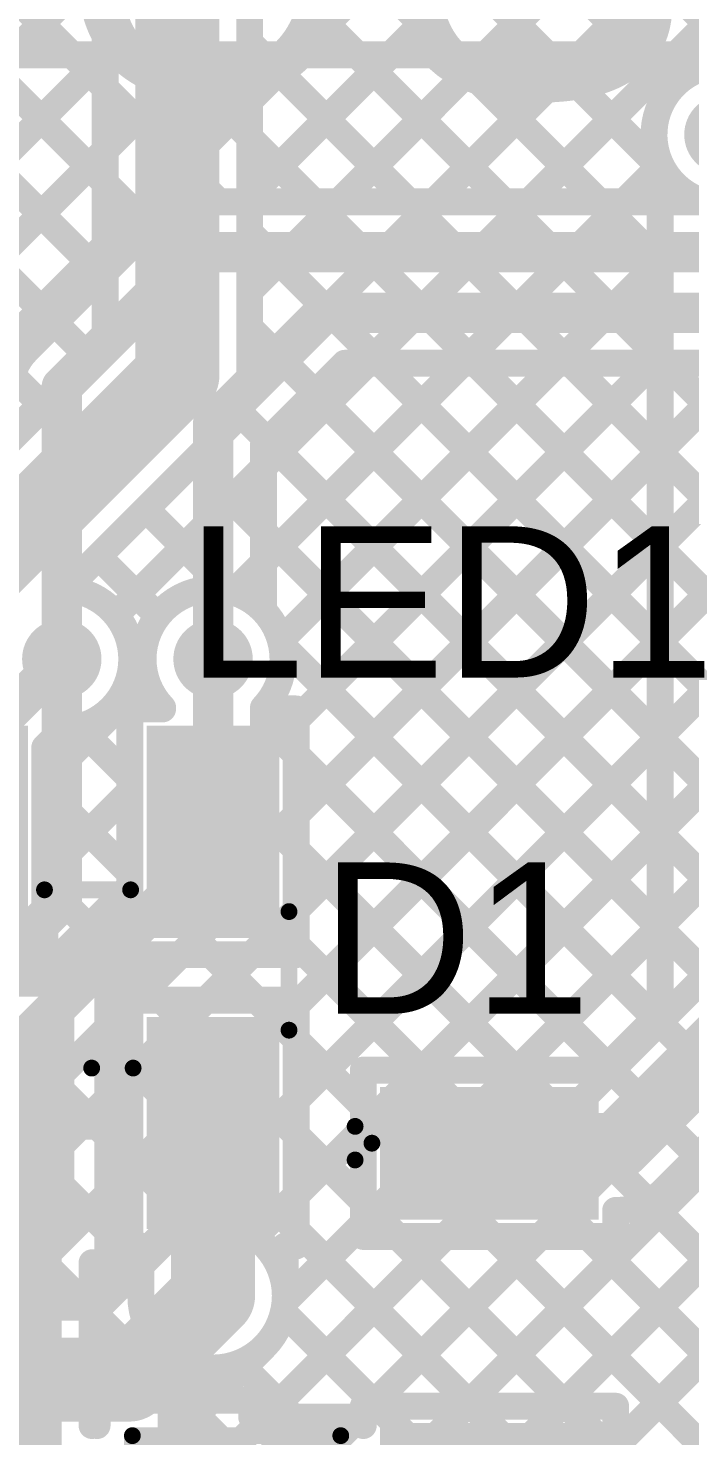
# Model space of a CAD drawing. Header units: millimetres. Extents: x -0.08 to 7.12, y -0.08 to 3.98.
# Drawn here: x 0.304 to 0.5009, y 1.9739 to 2.3927 of the extents above; entities that cross this region are included whole.
import ezdxf

# ---------------------------------------------------------------- set-up
doc = ezdxf.new("R2010")
doc.units = ezdxf.units.MM
doc.header["$MEASUREMENT"] = 0
for name, color, linetype in [('BottomLayer', 5, 'Continuous'), ('TopLayer', 1, 'Continuous'), ('TopOverlay', 2, 'Continuous'), ('TopPaste', 8, 'Continuous'), ('TopSolder', 216, 'Continuous'), ('ViaHoleLayer', 16, 'Continuous')]:
    doc.layers.add(name, color=color, linetype=linetype)
doc.styles.add('Arial', font='', dxfattribs={"height": 0.2})
doc.styles.get('Arial').set_extended_font_data('Arial')

# ---------------------------------------------------------------- blocks, each defined once
blk = doc.blocks.new('SOP_4_2_54_37')
at = {"layer": 'TopLayer'}
for points in [[(-0.15157, 0.06575), (-0.09449, 0.06575), (-0.09449, 0.03425), (-0.15157, 0.03425)], [(0.09449, 0.06575), (0.15157, 0.06575), (0.15157, 0.03425), (0.09449, 0.03425)], [(-0.15157, -0.03425), (-0.09449, -0.03425), (-0.09449, -0.06575), (-0.15157, -0.06575)], [(0.09449, -0.03425), (0.15157, -0.03425), (0.15157, -0.06575), (0.09449, -0.06575)]]:
    blk.add_hatch(color=1, dxfattribs=at).paths.add_polyline_path(points)
at = {"layer": 'TopPaste'}
for points in [[(-0.15157, 0.06575), (-0.09449, 0.06575), (-0.09449, 0.03425), (-0.15157, 0.03425)], [(0.09449, 0.06575), (0.15157, 0.06575), (0.15157, 0.03425), (0.09449, 0.03425)], [(-0.15157, -0.03425), (-0.09449, -0.03425), (-0.09449, -0.06575), (-0.15157, -0.06575)], [(0.09449, -0.03425), (0.15157, -0.03425), (0.15157, -0.06575), (0.09449, -0.06575)]]:
    blk.add_hatch(color=8, dxfattribs=at).paths.add_polyline_path(points)
at = {"layer": 'TopSolder'}
for points in [[(-0.15557, 0.06975), (-0.09049, 0.06975), (-0.09049, 0.03025), (-0.15557, 0.03025)], [(0.09049, 0.06975), (0.15557, 0.06975), (0.15557, 0.03025), (0.09049, 0.03025)], [(-0.15557, -0.03025), (-0.09049, -0.03025), (-0.09049, -0.06975), (-0.15557, -0.06975)], [(0.09049, -0.03025), (0.15557, -0.03025), (0.15557, -0.06975), (0.09049, -0.06975)]]:
    blk.add_hatch(color=216, dxfattribs=at).paths.add_polyline_path(points)
at = {"layer": 'TopOverlay', "const_width": 0.005}
for points in [[(-0.052, 0.081), (0.066, 0.081)], [(-0.163, 0.058), (-0.158, 0.053)], [(-0.163, 0.048), (-0.163, 0.058)], [(-0.163, 0.048), (-0.158, 0.053)], [(-0.052, -0.081), (0.066, -0.081)]]:
    blk.add_lwpolyline(points, dxfattribs=at)
at = {"layer": 'TopOverlay', "const_width": 0.0025}
for points in [[(-0.05325, 0.081, 1), (-0.05075, 0.081, 1)], [(0.06475, 0.081, 1), (0.06725, 0.081, 1)], [(-0.16425, 0.058, 1), (-0.16175, 0.058, 1)], [(-0.16425, 0.058, 1), (-0.16175, 0.058, 1)], [(-0.15925, 0.053, 1), (-0.15675, 0.053, 1)], [(-0.15925, 0.053, 1), (-0.15675, 0.053, 1)], [(-0.16425, 0.048, 1), (-0.16175, 0.048, 1)], [(-0.16425, 0.048, 1), (-0.16175, 0.048, 1)], [(-0.05325, -0.081, 1), (-0.05075, -0.081, 1)], [(0.06475, -0.081, 1), (0.06725, -0.081, 1)]]:
    blk.add_lwpolyline(points, format="xyb", close=True, dxfattribs=at)
blk = doc.blocks.new('R___0402_50')
at = {"layer": 'TopLayer'}
for points in [[(-0.0275, -0.0125), (-0.0275, 0.0125), (-0.0095, 0.0125), (-0.0095, -0.0125)], [(0.0095, -0.0125), (0.0095, 0.0125), (0.0275, 0.0125), (0.0275, -0.0125)]]:
    blk.add_hatch(color=1, dxfattribs=at).paths.add_polyline_path(points)
at = {"layer": 'TopPaste'}
for points in [[(-0.0275, -0.0125), (-0.0275, 0.0125), (-0.0095, 0.0125), (-0.0095, -0.0125)], [(0.0095, -0.0125), (0.0095, 0.0125), (0.0275, 0.0125), (0.0275, -0.0125)]]:
    blk.add_hatch(color=8, dxfattribs=at).paths.add_polyline_path(points)
at = {"layer": 'TopSolder'}
for points in [[(-0.02967, -0.01467), (-0.02967, 0.01467), (-0.00733, 0.01467), (-0.00733, -0.01467)], [(0.00733, -0.01467), (0.00733, 0.01467), (0.02967, 0.01467), (0.02967, -0.01467)]]:
    blk.add_hatch(color=216, dxfattribs=at).paths.add_polyline_path(points)
at = {"layer": 'TopOverlay'}
for points, const_width in [([(-0.031, -0.016), (-0.031, 0.016)], 0.005), ([(-0.031, 0.016), (0.031, 0.016)], 0.005), ([(0.031, -0.016), (0.031, 0.016)], 0.005), ([(-0.031, -0.016), (0.031, -0.016)], 0.005), ([(-0.032, -0.017), (0.032, -0.017)], 0.000127)]:
    blk.add_lwpolyline(points, dxfattribs=dict(at, const_width=const_width))
for points, const_width in [([(-0.03225, 0.016, 1), (-0.02975, 0.016, 1)], 0.0025), ([(-0.03225, 0.016, 1), (-0.02975, 0.016, 1)], 0.0025), ([(0.02975, 0.016, 1), (0.03225, 0.016, 1)], 0.0025), ([(0.02975, 0.016, 1), (0.03225, 0.016, 1)], 0.0025), ([(-0.03225, -0.016, 1), (-0.02975, -0.016, 1)], 0.0025), ([(-0.03225, -0.016, 1), (-0.02975, -0.016, 1)], 0.0025), ([(0.02975, -0.016, 1), (0.03225, -0.016, 1)], 0.0025), ([(0.02975, -0.016, 1), (0.03225, -0.016, 1)], 0.0025), ([(-0.03203, -0.017, 1), (-0.03197, -0.017, 1)], 0.0000635), ([(0.03197, -0.017, 1), (0.03203, -0.017, 1)], 0.0000635)]:
    blk.add_lwpolyline(points, format="xyb", close=True, dxfattribs=dict(at, const_width=const_width))
blk = doc.blocks.new('SOT_143_4__86')
at = {"layer": 'TopLayer'}
for points in [[(0.02756, 0.02165), (0.02756, -0.02165), (-0.02756, -0.02165), (-0.02756, 0.02165)], [(0.11417, 0.02362), (0.11417, -0.00787), (0.05906, -0.00787), (0.05906, 0.02362)], [(0.02756, -0.05118), (0.02756, -0.08268), (-0.02756, -0.08268), (-0.02756, -0.05118)], [(0.11417, -0.05118), (0.11417, -0.08268), (0.05906, -0.08268), (0.05906, -0.05118)]]:
    blk.add_hatch(color=1, dxfattribs=at).paths.add_polyline_path(points)
at = {"layer": 'TopPaste'}
for points in [[(0.02756, 0.02165), (0.02756, -0.02165), (-0.02756, -0.02165), (-0.02756, 0.02165)], [(0.11417, 0.02362), (0.11417, -0.00787), (0.05906, -0.00787), (0.05906, 0.02362)], [(0.02756, -0.05118), (0.02756, -0.08268), (-0.02756, -0.08268), (-0.02756, -0.05118)], [(0.11417, -0.05118), (0.11417, -0.08268), (0.05906, -0.08268), (0.05906, -0.05118)]]:
    blk.add_hatch(color=8, dxfattribs=at).paths.add_polyline_path(points)
at = {"layer": 'TopSolder'}
for points in [[(0.03156, 0.02565), (0.03156, -0.02565), (-0.03156, -0.02565), (-0.03156, 0.02565)], [(0.11817, 0.02762), (0.11817, -0.01187), (0.05506, -0.01187), (0.05506, 0.02762)], [(0.03156, -0.04718), (0.03156, -0.08668), (-0.03156, -0.08668), (-0.03156, -0.04718)], [(0.11817, -0.04718), (0.11817, -0.08668), (0.05506, -0.08668), (0.05506, -0.04718)]]:
    blk.add_hatch(color=216, dxfattribs=at).paths.add_polyline_path(points)
at = {"layer": 'TopOverlay', "const_width": 0.005}
for points in [[(0.02394, 0.03047), (0.06632, 0.03047)], [(-0.039, 0.004), (-0.034, -0.001)], [(-0.039, 0.004), (-0.039, -0.006)], [(-0.034, -0.001), (-0.039, -0.006)], [(0.06936, -0.01678), (0.06936, -0.04241)], [(0.01634, -0.03082), (0.01634, -0.04315)], [(0.02762, -0.08953), (0.06289, -0.08953)]]:
    blk.add_lwpolyline(points, dxfattribs=at)
at = {"layer": 'TopOverlay', "const_width": 0.0025}
for points in [[(0.02269, 0.03047, 1), (0.02519, 0.03047, 1)], [(0.06507, 0.03047, 1), (0.06757, 0.03047, 1)], [(-0.04025, 0.004, 1), (-0.03775, 0.004, 1)], [(-0.04025, 0.004, 1), (-0.03775, 0.004, 1)], [(-0.03525, -0.001, 1), (-0.03275, -0.001, 1)], [(-0.03525, -0.001, 1), (-0.03275, -0.001, 1)], [(-0.04025, -0.006, 1), (-0.03775, -0.006, 1)], [(-0.04025, -0.006, 1), (-0.03775, -0.006, 1)], [(0.06811, -0.01678, 1), (0.07061, -0.01678, 1)], [(0.01509, -0.03082, 1), (0.01759, -0.03082, 1)], [(0.01509, -0.04315, 1), (0.01759, -0.04315, 1)], [(0.06811, -0.04241, 1), (0.07061, -0.04241, 1)], [(0.02637, -0.08953, 1), (0.02887, -0.08953, 1)], [(0.06164, -0.08953, 1), (0.06414, -0.08953, 1)]]:
    blk.add_lwpolyline(points, format="xyb", close=True, dxfattribs=at)

msp = doc.modelspace()

# ---------------------------------------------------------------- hatches: boundary and pattern name
at = {"layer": 'BottomLayer'}
h = msp.add_hatch(color=5, dxfattribs=at)
edge = h.paths.add_edge_path()
edge.add_arc((0.511, 2.361), 0.01181, 0, 360)
h = msp.add_hatch(color=5, dxfattribs=at)
edge = h.paths.add_edge_path()
edge.add_arc((0.314, 2.205), 0.01181, 0, 360)
h = msp.add_hatch(color=5, dxfattribs=at)
edge = h.paths.add_edge_path()
edge.add_arc((0.359, 2.205), 0.01181, 0, 360)
h = msp.add_hatch(color=5, dxfattribs=at)
edge = h.paths.add_edge_path()
edge.add_arc((0.359, 2.01561), 0.01181, 0, 360)
at = {"layer": 'TopLayer'}
h = msp.add_hatch(color=1, dxfattribs=at)
edge = h.paths.add_edge_path()
edge.add_arc((0.511, 2.361), 0.01181, 0, 360)
h = msp.add_hatch(color=1, dxfattribs=at)
edge = h.paths.add_edge_path()
edge.add_arc((0.314, 2.205), 0.01181, 0, 360)
h = msp.add_hatch(color=1, dxfattribs=at)
edge = h.paths.add_edge_path()
edge.add_arc((0.359, 2.205), 0.01181, 0, 360)
msp.add_hatch(color=1, dxfattribs=at).paths.add_polyline_path([(0.234, 1.925), (0.314, 1.925), (0.314, 2.096), (0.234, 2.096)])
h = msp.add_hatch(color=1, dxfattribs=at)
edge = h.paths.add_edge_path()
edge.add_arc((0.359, 2.01561), 0.01181, 0, 360)
at = {"layer": 'ViaHoleLayer'}
h = msp.add_hatch(color=16, dxfattribs=at)
edge = h.paths.add_edge_path()
edge.add_arc((0.314, 2.205), 0.00591, 0, 360)
h = msp.add_hatch(color=16, dxfattribs=at)
edge = h.paths.add_edge_path()
edge.add_arc((0.359, 2.205), 0.00591, 0, 360)
h = msp.add_hatch(color=16, dxfattribs=at)
edge = h.paths.add_edge_path()
edge.add_arc((0.359, 2.01561), 0.00591, 0, 360)

# ---------------------------------------------------------------- linework, layer by layer
at = {"layer": 'BottomLayer'}
for points, const_width in [([(0.03118, 2.38474), (0.80324, 2.38474)], 0.008), ([(0.18135, 2.23908), (0.32702, 2.38474)], 0.008), ([(0.18182, 2.21127), (0.3553, 2.38474)], 0.008), ([(0.20791, 2.20907), (0.38359, 2.38474)], 0.008), ([(0.23218, 2.38474), (0.31185, 2.30507)], 0.008), ([(0.26046, 2.38474), (0.326, 2.31921)], 0.008), ([(0.28875, 2.38474), (0.34014, 2.33335)], 0.008), ([(0.31703, 2.38474), (0.36077, 2.341)], 0.008), ([(0.34531, 2.38474), (0.38906, 2.341)], 0.008), ([(0.36813, 2.341), (0.41187, 2.38474)], 0.008), ([(0.3736, 2.38474), (0.41734, 2.341)], 0.008), ([(0.39641, 2.341), (0.44015, 2.38474)], 0.008), ([(0.40188, 2.38474), (0.44563, 2.341)], 0.008), ([(0.42469, 2.341), (0.46844, 2.38474)], 0.008), ([(0.43017, 2.38474), (0.47391, 2.341)], 0.008), ([(0.45298, 2.341), (0.49672, 2.38474)], 0.008), ([(0.45845, 2.38474), (0.49358, 2.34962)], 0.008), ([(0.48674, 2.38474), (0.49603, 2.37545)], 0.008), ([(0.48126, 2.341), (0.49224, 2.35198)], 0.008), ([(0.354, 2.341), (0.50525, 2.341)], 0.008), ([(0.49962, 2.34358), (0.5022, 2.341)], 0.008), ([(0.3034, 2.29661), (0.34339, 2.3366)], 0.008), ([(0.314, 2.286), (0.354, 2.326)], 0.012), ([(0.354, 2.326), (0.94354, 2.326)], 0.012), ([(0.359, 2.275), (0.392, 2.308)], 0.012), ([(0.392, 2.308), (0.951, 2.308)], 0.012), ([(0.26558, 2.01218), (0.5464, 2.293)], 0.008), ([(0.29386, 2.01218), (0.57468, 2.293)], 0.008), ([(0.374, 2.23374), (0.43326, 2.293)], 0.008), ([(0.374, 2.26879), (0.39821, 2.293)], 0.008), ([(0.374, 2.26202), (0.40498, 2.293)], 0.008), ([(0.374, 2.17717), (0.48983, 2.293)], 0.008), ([(0.374, 2.14888), (0.51812, 2.293)], 0.008), ([(0.37907, 2.21052), (0.46155, 2.293)], 0.008), ([(0.39821, 2.293), (0.951, 2.293)], 0.008), ([(0.40877, 2.293), (0.52486, 2.17691)], 0.008), ([(0.43706, 2.293), (0.53061, 2.19945)], 0.008), ([(0.46534, 2.293), (0.55312, 2.20522)], 0.008), ([(0.49363, 2.293), (0.74911, 2.03752)], 0.008), ([(0.314, 2.205), (0.314, 2.286)], 0.012), ([(0.38935, 2.28414), (0.52486, 2.14863)], 0.008), ([(0.359, 2.205), (0.359, 2.275)], 0.012), ([(0.37521, 2.27), (0.52486, 2.12034)], 0.008), ([(0.374, 2.21943), (0.374, 2.26879)], 0.008), ([(0.32215, 2.01218), (0.56738, 2.25741)], 0.008), ([(0.374, 2.24292), (0.52486, 2.09206)], 0.008), ([(0.314, 2.133), (0.314, 2.205)], 0.012), ([(0.359, 2.148), (0.359, 2.205)], 0.012), ([(0.37937, 2.20927), (0.52488, 2.06376)], 0.008), ([(0.374, 2.148), (0.374, 2.19057)], 0.008), ([(0.37142, 2.03317), (0.52494, 2.18669)], 0.008), ([(0.374, 2.18635), (0.58803, 1.97232)], 0.008), ([(0.374, 2.15807), (0.58803, 1.94404)], 0.008), ([(0.38043, 2.01389), (0.52486, 2.15832)], 0.008), ([(0.28, 2.069), (0.359, 2.148)], 0.012), ([(0.29061, 2.0584), (0.3696, 2.13739)], 0.008), ([(0.368, 2.13579), (0.58803, 1.91575)], 0.008), ([(0.27237, 2.09137), (0.314, 2.133)], 0.012), ([(-0.022, 1.58318), (0.52486, 2.13004)], 0.008), ([(0.35386, 2.12164), (0.58803, 1.88747)], 0.008), ([(0.33971, 2.1075), (0.58803, 1.85918)], 0.008), ([(-0.022, 1.55489), (0.52486, 2.10175)], 0.008), ([(0.32557, 2.09336), (0.58803, 1.8309)], 0.008), ([(0.31143, 2.07922), (0.3541, 2.03655)], 0.008), ([(-0.022, 1.52661), (0.52486, 2.07347)], 0.008), ([(0.29729, 2.06507), (0.33767, 2.02469)], 0.008), ([(0.28008, 2.054), (0.3219, 2.01218)], 0.008), ([(-0.022, 1.49833), (0.53017, 2.05049)], 0.008), ([(-0.022, 1.47004), (0.54428, 2.03632)], 0.008), ([(0.32516, 2.01218), (0.3438, 2.03082)], 0.008), ([(0.33407, 1.99068), (0.359, 2.01561)], 0.025), ([(0.12071, 2.01218), (0.32516, 2.01218)], 0.008), ([(0.37993, 2.01071), (0.58803, 1.80261)], 0.008), ([(0.08432, 1.99068), (0.33407, 1.99068)], 0.025), ([(0.34927, 1.97548), (0.3742, 2.00041)], 0.008), ([(0.36808, 1.99429), (0.58803, 1.77433)], 0.008), ([(0.35393, 1.98014), (0.58803, 1.74605)], 0.008)]:
    msp.add_lwpolyline(points, dxfattribs=dict(at, const_width=const_width))
for points, const_width in [([(0.31503, 2.38474, 1), (0.31903, 2.38474, 1)], 0.004), ([(0.32502, 2.38474, 1), (0.32902, 2.38474, 1)], 0.004), ([(0.34331, 2.38474, 1), (0.34731, 2.38474, 1)], 0.004), ([(0.3533, 2.38474, 1), (0.3573, 2.38474, 1)], 0.004), ([(0.3716, 2.38474, 1), (0.3756, 2.38474, 1)], 0.004), ([(0.38159, 2.38474, 1), (0.38559, 2.38474, 1)], 0.004), ([(0.39988, 2.38474, 1), (0.40388, 2.38474, 1)], 0.004), ([(0.40987, 2.38474, 1), (0.41387, 2.38474, 1)], 0.004), ([(0.42817, 2.38474, 1), (0.43217, 2.38474, 1)], 0.004), ([(0.43815, 2.38474, 1), (0.44215, 2.38474, 1)], 0.004), ([(0.45645, 2.38474, 1), (0.46045, 2.38474, 1)], 0.004), ([(0.46644, 2.38474, 1), (0.47044, 2.38474, 1)], 0.004), ([(0.48474, 2.38474, 1), (0.48874, 2.38474, 1)], 0.004), ([(0.49472, 2.38474, 1), (0.49872, 2.38474, 1)], 0.004), ([(0.49403, 2.37545, 1), (0.49803, 2.37545, 1)], 0.004), ([(0.49024, 2.35198, 1), (0.49424, 2.35198, 1)], 0.004), ([(0.49158, 2.34962, 1), (0.49558, 2.34962, 1)], 0.004), ([(0.352, 2.341, 1), (0.356, 2.341, 1)], 0.004), ([(0.352, 2.341, 1), (0.356, 2.341, 1)], 0.004), ([(0.352, 2.341, 1), (0.356, 2.341, 1)], 0.004), ([(0.35877, 2.341, 1), (0.36277, 2.341, 1)], 0.004), ([(0.36613, 2.341, 1), (0.37013, 2.341, 1)], 0.004), ([(0.38706, 2.341, 1), (0.39106, 2.341, 1)], 0.004), ([(0.39441, 2.341, 1), (0.39841, 2.341, 1)], 0.004), ([(0.41534, 2.341, 1), (0.41934, 2.341, 1)], 0.004), ([(0.42269, 2.341, 1), (0.42669, 2.341, 1)], 0.004), ([(0.44363, 2.341, 1), (0.44763, 2.341, 1)], 0.004), ([(0.45098, 2.341, 1), (0.45498, 2.341, 1)], 0.004), ([(0.47191, 2.341, 1), (0.47591, 2.341, 1)], 0.004), ([(0.47926, 2.341, 1), (0.48326, 2.341, 1)], 0.004), ([(0.49762, 2.34358, 1), (0.50162, 2.34358, 1)], 0.004), ([(0.5002, 2.341, 1), (0.5042, 2.341, 1)], 0.004), ([(0.33814, 2.33335, 1), (0.34214, 2.33335, 1)], 0.004), ([(0.34139, 2.33661, 1), (0.34539, 2.33661, 1)], 0.004), ([(0.34139, 2.3366, 1), (0.34539, 2.3366, 1)], 0.004), ([(0.3414, 2.33661, 1), (0.3454, 2.33661, 1)], 0.004), ([(0.351, 2.326, 1), (0.357, 2.326, 1)], 0.006), ([(0.351, 2.326, 1), (0.357, 2.326, 1)], 0.006), ([(0.324, 2.31921, 1), (0.328, 2.31921, 1)], 0.004), ([(0.389, 2.308, 1), (0.395, 2.308, 1)], 0.006), ([(0.389, 2.308, 1), (0.395, 2.308, 1)], 0.006), ([(0.30985, 2.30507, 1), (0.31385, 2.30507, 1)], 0.004), ([(0.30139, 2.29661, 1), (0.30539, 2.29661, 1)], 0.004), ([(0.30139, 2.2966, 1), (0.30539, 2.2966, 1)], 0.004), ([(0.3014, 2.29661, 1), (0.3054, 2.29661, 1)], 0.004), ([(0.39621, 2.293, 1), (0.40021, 2.293, 1)], 0.004), ([(0.39621, 2.293, 1), (0.40021, 2.293, 1)], 0.004), ([(0.40298, 2.293, 1), (0.40698, 2.293, 1)], 0.004), ([(0.40677, 2.293, 1), (0.41077, 2.293, 1)], 0.004), ([(0.43126, 2.293, 1), (0.43526, 2.293, 1)], 0.004), ([(0.43506, 2.293, 1), (0.43906, 2.293, 1)], 0.004), ([(0.45955, 2.293, 1), (0.46355, 2.293, 1)], 0.004), ([(0.46334, 2.293, 1), (0.46734, 2.293, 1)], 0.004), ([(0.48783, 2.293, 1), (0.49183, 2.293, 1)], 0.004), ([(0.49163, 2.293, 1), (0.49563, 2.293, 1)], 0.004), ([(0.311, 2.286, 1), (0.317, 2.286, 1)], 0.006), ([(0.311, 2.286, 1), (0.317, 2.286, 1)], 0.006), ([(0.38735, 2.28414, 1), (0.39135, 2.28414, 1)], 0.004), ([(0.356, 2.275, 1), (0.362, 2.275, 1)], 0.006), ([(0.356, 2.275, 1), (0.362, 2.275, 1)], 0.006), ([(0.37321, 2.27, 1), (0.37721, 2.27, 1)], 0.004), ([(0.372, 2.26879, 1), (0.376, 2.26879, 1)], 0.004), ([(0.372, 2.26879, 1), (0.376, 2.26879, 1)], 0.004), ([(0.372, 2.26202, 1), (0.376, 2.26202, 1)], 0.004), ([(0.372, 2.24292, 1), (0.376, 2.24292, 1)], 0.004), ([(0.372, 2.23374, 1), (0.376, 2.23374, 1)], 0.004), ([(0.372, 2.21943, 1), (0.376, 2.21943, 1)], 0.004), ([(0.372, 2.21943, 1), (0.376, 2.21943, 1)], 0.004), ([(0.311, 2.205, 1), (0.317, 2.205, 1)], 0.006), ([(0.311, 2.205, 1), (0.317, 2.205, 1)], 0.006), ([(0.356, 2.205, 1), (0.362, 2.205, 1)], 0.006), ([(0.356, 2.205, 1), (0.362, 2.205, 1)], 0.006), ([(0.37707, 2.21052, 1), (0.38107, 2.21052, 1)], 0.004), ([(0.37737, 2.20927, 1), (0.38137, 2.20927, 1)], 0.004), ([(0.37781, 2.205, 1), (0.38181, 2.205, 1)], 0.004), ([(0.37781, 2.205, 1), (0.38181, 2.205, 1)], 0.004), ([(0.372, 2.19057, 1), (0.376, 2.19057, 1)], 0.004), ([(0.372, 2.19057, 1), (0.376, 2.19057, 1)], 0.004), ([(0.372, 2.18635, 1), (0.376, 2.18635, 1)], 0.004), ([(0.372, 2.17717, 1), (0.376, 2.17717, 1)], 0.004), ([(0.372, 2.15807, 1), (0.376, 2.15807, 1)], 0.004), ([(0.356, 2.148, 1), (0.362, 2.148, 1)], 0.006), ([(0.356, 2.148, 1), (0.362, 2.148, 1)], 0.006), ([(0.372, 2.14888, 1), (0.376, 2.14888, 1)], 0.004), ([(0.372, 2.148, 1), (0.376, 2.148, 1)], 0.004), ([(0.372, 2.148, 1), (0.376, 2.148, 1)], 0.004), ([(0.372, 2.148, 1), (0.376, 2.148, 1)], 0.004), ([(0.366, 2.13579, 1), (0.37, 2.13579, 1)], 0.004), ([(0.3676, 2.13739, 1), (0.3716, 2.13739, 1)], 0.004), ([(0.36761, 2.1374, 1), (0.37161, 2.1374, 1)], 0.004), ([(0.36761, 2.13739, 1), (0.37161, 2.13739, 1)], 0.004), ([(0.311, 2.133, 1), (0.317, 2.133, 1)], 0.006), ([(0.311, 2.133, 1), (0.317, 2.133, 1)], 0.006), ([(0.35186, 2.12164, 1), (0.35586, 2.12164, 1)], 0.004), ([(0.33771, 2.1075, 1), (0.34171, 2.1075, 1)], 0.004), ([(0.32357, 2.09336, 1), (0.32757, 2.09336, 1)], 0.004), ([(0.30943, 2.07922, 1), (0.31343, 2.07922, 1)], 0.004), ([(0.3521, 2.03655, 1), (0.3561, 2.03655, 1)], 0.004), ([(0.36942, 2.03317, 1), (0.37342, 2.03317, 1)], 0.004), ([(0.3418, 2.03082, 1), (0.3458, 2.03082, 1)], 0.004), ([(0.3418, 2.03082, 1), (0.3458, 2.03082, 1)], 0.004), ([(0.33567, 2.02469, 1), (0.33967, 2.02469, 1)], 0.004), ([(0.35275, 2.01561, 1), (0.36525, 2.01561, 1)], 0.0125), ([(0.3785, 2.01561, 1), (0.3825, 2.01561, 1)], 0.004), ([(0.3785, 2.01561, 1), (0.3825, 2.01561, 1)], 0.004), ([(0.3199, 2.01218, 1), (0.3239, 2.01218, 1)], 0.004), ([(0.32015, 2.01218, 1), (0.32415, 2.01218, 1)], 0.004), ([(0.32316, 2.01218, 1), (0.32716, 2.01218, 1)], 0.004), ([(0.32316, 2.01218, 1), (0.32716, 2.01218, 1)], 0.004), ([(0.37793, 2.01071, 1), (0.38193, 2.01071, 1)], 0.004), ([(0.37843, 2.01389, 1), (0.38243, 2.01389, 1)], 0.004), ([(0.32782, 1.99068, 1), (0.34032, 1.99068, 1)], 0.0125), ([(0.32782, 1.99068, 1), (0.34032, 1.99068, 1)], 0.0125), ([(0.3722, 2.00041, 1), (0.3762, 2.00041, 1)], 0.004), ([(0.3722, 2.00041, 1), (0.3762, 2.00041, 1)], 0.004), ([(0.36608, 1.99429, 1), (0.37008, 1.99429, 1)], 0.004), ([(0.35193, 1.98014, 1), (0.35593, 1.98014, 1)], 0.004), ([(0.34727, 1.97548, 1), (0.35127, 1.97548, 1)], 0.004), ([(0.34727, 1.97548, 1), (0.35127, 1.97548, 1)], 0.004), ([(0.34727, 1.97548, 1), (0.35127, 1.97548, 1)], 0.004)]:
    msp.add_lwpolyline(points, format="xyb", close=True, dxfattribs=dict(at, const_width=const_width))
at = {"layer": 'BottomLayer', "const_width": 0.008}
for points in [[(0.50525, 2.341, -1.072666), (0.51949, 2.38)], [(0.34339, 2.33661, -0.198912), (0.354, 2.341)], [(0.3434, 2.33661, -0.198764), (0.354, 2.341)], [(0.299, 2.286, -0.198912), (0.30339, 2.29661)], [(0.299, 2.286, -0.198764), (0.30339, 2.2966)], [(0.374, 2.21943, -0.193845), (0.37981, 2.205)], [(0.37981, 2.205, -0.193845), (0.374, 2.19057)], [(0.374, 2.148, -0.198764), (0.36961, 2.1374)], [(0.374, 2.148, -0.198912), (0.36961, 2.13739)], [(0.3438, 2.03082, -0.668179), (0.3805, 2.01561)], [(0.3805, 2.01561, -0.198912), (0.3742, 2.00041)], [(0.34927, 1.97548, -0.198912), (0.33407, 1.96918)], [(0.34927, 1.97548, -0.198912), (0.33407, 1.96918)]]:
    msp.add_lwpolyline(points, format="xyb", dxfattribs=at)
at = {"layer": 'TopLayer'}
for points, const_width in [([(0.1385, 2.56327), (0.32689, 2.37488)], 0.008), ([(0.1385, 2.53499), (0.32689, 2.3466)], 0.008), ([(0.34839, 2.28939), (0.34839, 2.486)], 0.025), ([(0.1805, 2.46471), (0.32689, 2.31832)], 0.008), ([(0.33013, 2.21815), (0.56398, 2.452)], 0.008), ([(0.36961, 2.28591), (0.53569, 2.452)], 0.008), ([(0.36989, 2.34276), (0.47913, 2.452)], 0.008), ([(0.36989, 2.37105), (0.45084, 2.452)], 0.008), ([(0.36989, 2.31448), (0.50741, 2.452)], 0.008), ([(0.3912, 2.452), (0.492, 2.3512)], 0.008), ([(0.41948, 2.452), (0.49603, 2.37545)], 0.008), ([(0.44776, 2.452), (0.52, 2.37976)], 0.008), ([(0.32689, 2.29829), (0.32689, 2.44861)], 0.008), ([(0.36989, 2.28939), (0.36989, 2.44939)], 0.008), ([(0.36989, 2.44502), (0.492, 2.32291)], 0.008), ([(0.1805, 2.43642), (0.32276, 2.29416)], 0.008), ([(0.36989, 2.41674), (0.492, 2.29463)], 0.008), ([(0.17263, 2.25864), (0.32689, 2.4129)], 0.008), ([(0.1805, 2.40814), (0.30862, 2.28002)], 0.008), ([(0.36989, 2.38845), (0.492, 2.26634)], 0.008), ([(0.18135, 2.23908), (0.32689, 2.38462)], 0.008), ([(0.36989, 2.36017), (0.492, 2.23806)], 0.008), ([(0.18824, 2.21769), (0.32689, 2.35633)], 0.008), ([(0.36515, 2.22488), (0.492, 2.35174)], 0.008), ([(0.492, 2.09959), (0.492, 2.35251)], 0.008), ([(0.36989, 2.33188), (0.492, 2.20977)], 0.008), ([(0.20791, 2.20907), (0.32689, 2.32805)], 0.008), ([(0.37907, 2.21052), (0.492, 2.32345)], 0.008), ([(0.36989, 2.3036), (0.492, 2.18149)], 0.008), ([(0.21858, 2.19145), (0.32689, 2.29976)], 0.008), ([(0.21533, 2.15633), (0.34839, 2.28939)], 0.025), ([(0.21872, 2.19013), (0.32689, 2.29829)], 0.008), ([(0.38375, 2.18692), (0.492, 2.29517)], 0.008), ([(0.43414, 1.98275), (0.739, 2.28761)], 0.008), ([(0.36684, 2.27836), (0.492, 2.15321)], 0.008), ([(0.31518, 2.22578), (0.36359, 2.27419)], 0.008), ([(0.38375, 2.15863), (0.492, 2.26688)], 0.008), ([(0.35316, 2.26376), (0.492, 2.12492)], 0.008), ([(0.46242, 1.98275), (0.739, 2.25933)], 0.008), ([(0.33902, 2.24962), (0.36327, 2.22537)], 0.008), ([(0.38375, 2.13035), (0.492, 2.2386)], 0.008), ([(0.32488, 2.23547), (0.34257, 2.21778)], 0.008), ([(0.47879, 1.97083), (0.739, 2.23104)], 0.008), ([(0.29394, 2.18494), (0.314, 2.205)], 0.012), ([(0.359, 2.15361), (0.359, 2.205)], 0.012), ([(0.37937, 2.20927), (0.49053, 2.09811)], 0.008), ([(0.38375, 2.10206), (0.492, 2.21032)], 0.008), ([(0.30894, 2.16868), (0.33912, 2.19885)], 0.008), ([(0.33372, 2.19835), (0.34189, 2.19017)], 0.008), ([(0.33425, 2.19017), (0.344, 2.19017)], 0.008), ([(0.33425, 2.11706), (0.33425, 2.19017)], 0.008), ([(0.374, 2.19017), (0.38375, 2.19017)], 0.008), ([(0.38375, 2.11706), (0.38375, 2.19017)], 0.008), ([(0.30894, 2.17873), (0.31441, 2.18419)], 0.008), ([(0.31899, 2.1848), (0.33425, 2.16953)], 0.008), ([(0.38375, 2.07378), (0.492, 2.18203)], 0.008), ([(0.30894, 2.16336), (0.30894, 2.17873)], 0.008), ([(0.30894, 2.16336), (0.30894, 2.17873)], 0.008), ([(0.38375, 2.1766), (0.47638, 2.08397)], 0.008), ([(0.30894, 2.16655), (0.33425, 2.14125)], 0.008), ([(0.30894, 2.1404), (0.33425, 2.1657)], 0.008), ([(0.30894, 2.11706), (0.30894, 2.16336)], 0.008), ([(0.421, 2.08275), (0.492, 2.15375)], 0.008), ([(0.38375, 2.14832), (0.44932, 2.08275)], 0.008), ([(0.30539, 2.10856), (0.33425, 2.13742)], 0.008), ([(0.30894, 2.13827), (0.34366, 2.10356)], 0.008), ([(0.44929, 2.08275), (0.492, 2.12546)], 0.008), ([(0.38375, 2.12004), (0.42104, 2.08275)], 0.008), ([(0.2645, 2.11706), (0.30894, 2.11706)], 0.008), ([(0.30188, 2.11706), (0.31037, 2.10856)], 0.008), ([(0.32772, 2.10261), (0.34217, 2.11706)], 0.008), ([(0.33425, 2.11706), (0.38375, 2.11706)], 0.008), ([(0.35696, 2.10356), (0.37046, 2.11706)], 0.008), ([(0.35844, 2.11706), (0.37194, 2.10356)], 0.008), ([(0.2645, 2.10856), (0.32772, 2.10856)], 0.008), ([(0.32772, 2.02544), (0.32772, 2.10856)], 0.008), ([(0.33425, 2.10356), (0.38375, 2.10356)], 0.008), ([(0.33425, 2.03044), (0.33425, 2.10356)], 0.008), ([(0.38375, 2.03044), (0.38375, 2.10356)], 0.008), ([(0.47516, 2.08275), (0.492, 2.09959)], 0.008), ([(0.47928, 2.06), (0.511, 2.09172)], 0.02), ([(0.32772, 2.09121), (0.33425, 2.08468)], 0.008), ([(0.38375, 2.09175), (0.4037, 2.0718)], 0.008), ([(0.4037, 2.08275), (0.47516, 2.08275)], 0.008), ([(0.4037, 2.03325), (0.4037, 2.08275)], 0.008), ([(0.32772, 2.07432), (0.33425, 2.08085)], 0.008), ([(0.49275, 2.04659), (0.52441, 2.07825)], 0.008), ([(0.359, 2.01561), (0.359, 2.067)], 0.025), ([(0.29207, 2.067), (0.32372, 2.067)], 0.01), ([(0.38375, 2.0455), (0.4037, 2.06545)], 0.008), ([(0.44124, 2.058), (0.44324, 2.06)], 0.02), ([(0.44324, 2.06), (0.47928, 2.06)], 0.02), ([(0.32772, 2.06292), (0.33425, 2.05639)], 0.008), ([(0.38375, 2.06347), (0.4037, 2.04352)], 0.008), ([(0.50325, 2.0571), (0.5647, 1.99566)], 0.008), ([(0.32772, 2.04604), (0.33425, 2.05257)], 0.008), ([(0.47879, 2.03325), (0.47879, 2.041)], 0.008), ([(0.48862, 2.04345), (0.55055, 1.98151)], 0.008), ([(0.38043, 2.01389), (0.4037, 2.03716)], 0.008), ([(0.32772, 2.03464), (0.3375, 2.02486)], 0.008), ([(0.37432, 1.9795), (0.42807, 2.03325)], 0.008), ([(0.38375, 2.03518), (0.43618, 1.98275)], 0.008), ([(0.4037, 2.03325), (0.47879, 2.03325)], 0.008), ([(0.40585, 1.98275), (0.45636, 2.03325)], 0.008), ([(0.41396, 2.03325), (0.46447, 1.98275)], 0.008), ([(0.44225, 2.03325), (0.52227, 1.95323)], 0.008), ([(0.47053, 2.03325), (0.53641, 1.96737)], 0.008), ([(0.323, 2.01303), (0.3375, 2.02753)], 0.008), ([(0.33425, 2.03044), (0.3375, 2.03044)], 0.008), ([(0.3375, 2.01561), (0.3375, 2.03044)], 0.008), ([(0.3805, 2.03044), (0.38375, 2.03044)], 0.008), ([(0.3805, 2.01561), (0.3805, 2.03044)], 0.008), ([(0.323, 2.02544), (0.32772, 2.02544)], 0.008), ([(0.323, 1.977), (0.323, 2.02544)], 0.008), ([(0.323, 2.01108), (0.34958, 1.9845)], 0.008), ([(0.37993, 2.01071), (0.4079, 1.98275)], 0.008), ([(0.323, 1.98475), (0.34145, 2.0032)], 0.008), ([(0.272, 1.993), (0.307, 1.958)], 0.02), ([(0.35104, 1.9845), (0.36072, 1.99418)], 0.008), ([(0.36679, 1.99557), (0.38286, 1.9795)], 0.008), ([(0.3245, 1.9845), (0.3705, 1.9845)], 0.008), ([(0.3245, 1.977), (0.3245, 1.9845)], 0.008), ([(0.3475, 1.958), (0.3475, 1.9805)], 0.01), ([(0.3705, 1.9795), (0.3705, 1.9845)], 0.008), ([(0.4037, 1.98275), (0.47879, 1.98275)], 0.008), ([(0.4037, 1.98059), (0.40585, 1.98275)], 0.008), ([(0.4037, 1.977), (0.4037, 1.98275)], 0.008), ([(0.47879, 1.93325), (0.47879, 1.98275)], 0.008), ([(0.3705, 1.9795), (0.4025, 1.9795)], 0.008)]:
    msp.add_lwpolyline(points, dxfattribs=dict(at, const_width=const_width))
for points, const_width in [([(0.36789, 2.38845, 1), (0.37189, 2.38845, 1)], 0.004), ([(0.32489, 2.38462, 1), (0.32889, 2.38462, 1)], 0.004), ([(0.32489, 2.37488, 1), (0.32889, 2.37488, 1)], 0.004), ([(0.49403, 2.37545, 1), (0.49803, 2.37545, 1)], 0.004), ([(0.36789, 2.37105, 1), (0.37189, 2.37105, 1)], 0.004), ([(0.36789, 2.36017, 1), (0.37189, 2.36017, 1)], 0.004), ([(0.32489, 2.35633, 1), (0.32889, 2.35633, 1)], 0.004), ([(0.49, 2.35251, 1), (0.494, 2.35251, 1)], 0.004), ([(0.49, 2.35251, 1), (0.494, 2.35251, 1)], 0.004), ([(0.49, 2.35174, 1), (0.494, 2.35174, 1)], 0.004), ([(0.49, 2.3512, 1), (0.494, 2.3512, 1)], 0.004), ([(0.32489, 2.3466, 1), (0.32889, 2.3466, 1)], 0.004), ([(0.36789, 2.34276, 1), (0.37189, 2.34276, 1)], 0.004), ([(0.36789, 2.33188, 1), (0.37189, 2.33188, 1)], 0.004), ([(0.32489, 2.32805, 1), (0.32889, 2.32805, 1)], 0.004), ([(0.49, 2.32345, 1), (0.494, 2.32345, 1)], 0.004), ([(0.49, 2.32291, 1), (0.494, 2.32291, 1)], 0.004), ([(0.32489, 2.31832, 1), (0.32889, 2.31832, 1)], 0.004), ([(0.36789, 2.31448, 1), (0.37189, 2.31448, 1)], 0.004), ([(0.36789, 2.3036, 1), (0.37189, 2.3036, 1)], 0.004), ([(0.32489, 2.29976, 1), (0.32889, 2.29976, 1)], 0.004), ([(0.32489, 2.29829, 1), (0.32889, 2.29829, 1)], 0.004), ([(0.32489, 2.29829, 1), (0.32889, 2.29829, 1)], 0.004), ([(0.34214, 2.28939, 1), (0.35464, 2.28939, 1)], 0.0125), ([(0.34214, 2.28939, 1), (0.35464, 2.28939, 1)], 0.0125), ([(0.49, 2.29517, 1), (0.494, 2.29517, 1)], 0.004), ([(0.32076, 2.29416, 1), (0.32476, 2.29416, 1)], 0.004), ([(0.49, 2.29463, 1), (0.494, 2.29463, 1)], 0.004), ([(0.36789, 2.28939, 1), (0.37189, 2.28939, 1)], 0.004), ([(0.36789, 2.28939, 1), (0.37189, 2.28939, 1)], 0.004), ([(0.36789, 2.28939, 1), (0.37189, 2.28939, 1)], 0.004), ([(0.36761, 2.28591, 1), (0.37161, 2.28591, 1)], 0.004), ([(0.30662, 2.28002, 1), (0.31062, 2.28002, 1)], 0.004), ([(0.36484, 2.27836, 1), (0.36884, 2.27836, 1)], 0.004), ([(0.36159, 2.27419, 1), (0.36559, 2.27419, 1)], 0.004), ([(0.36159, 2.27419, 1), (0.36559, 2.27419, 1)], 0.004), ([(0.36159, 2.27419, 1), (0.36559, 2.27419, 1)], 0.004), ([(0.49, 2.26688, 1), (0.494, 2.26688, 1)], 0.004), ([(0.49, 2.26634, 1), (0.494, 2.26634, 1)], 0.004), ([(0.35116, 2.26376, 1), (0.35516, 2.26376, 1)], 0.004), ([(0.33702, 2.24962, 1), (0.34102, 2.24962, 1)], 0.004), ([(0.49, 2.2386, 1), (0.494, 2.2386, 1)], 0.004), ([(0.49, 2.23806, 1), (0.494, 2.23806, 1)], 0.004), ([(0.32288, 2.23547, 1), (0.32688, 2.23547, 1)], 0.004), ([(0.31318, 2.22578, 1), (0.31718, 2.22578, 1)], 0.004), ([(0.31318, 2.22578, 1), (0.31718, 2.22578, 1)], 0.004), ([(0.36127, 2.22537, 1), (0.36527, 2.22537, 1)], 0.004), ([(0.36315, 2.22488, 1), (0.36715, 2.22488, 1)], 0.004), ([(0.32813, 2.21815, 1), (0.33213, 2.21815, 1)], 0.004), ([(0.34057, 2.21778, 1), (0.34457, 2.21778, 1)], 0.004), ([(0.311, 2.205, 1), (0.317, 2.205, 1)], 0.006), ([(0.356, 2.205, 1), (0.362, 2.205, 1)], 0.006), ([(0.37707, 2.21052, 1), (0.38107, 2.21052, 1)], 0.004), ([(0.37737, 2.20927, 1), (0.38137, 2.20927, 1)], 0.004), ([(0.49, 2.21032, 1), (0.494, 2.21032, 1)], 0.004), ([(0.49, 2.20977, 1), (0.494, 2.20977, 1)], 0.004), ([(0.33281, 2.205, 1), (0.33681, 2.205, 1)], 0.004), ([(0.33281, 2.205, 1), (0.33681, 2.205, 1)], 0.004), ([(0.37781, 2.205, 1), (0.38181, 2.205, 1)], 0.004), ([(0.37781, 2.205, 1), (0.38181, 2.205, 1)], 0.004), ([(0.33712, 2.19885, 1), (0.34112, 2.19885, 1)], 0.004), ([(0.33172, 2.19835, 1), (0.33572, 2.19835, 1)], 0.004), ([(0.342, 2.19057, 1), (0.346, 2.19057, 1)], 0.004), ([(0.372, 2.19057, 1), (0.376, 2.19057, 1)], 0.004), ([(0.33225, 2.19017, 1), (0.33625, 2.19017, 1)], 0.004), ([(0.33225, 2.19017, 1), (0.33625, 2.19017, 1)], 0.004), ([(0.33989, 2.19017, 1), (0.34389, 2.19017, 1)], 0.004), ([(0.342, 2.19017, 1), (0.346, 2.19017, 1)], 0.004), ([(0.372, 2.19017, 1), (0.376, 2.19017, 1)], 0.004), ([(0.38175, 2.19017, 1), (0.38575, 2.19017, 1)], 0.004), ([(0.38175, 2.19017, 1), (0.38575, 2.19017, 1)], 0.004), ([(0.38175, 2.18692, 1), (0.38575, 2.18692, 1)], 0.004), ([(0.31241, 2.18419, 1), (0.31641, 2.18419, 1)], 0.004), ([(0.31241, 2.18419, 1), (0.31641, 2.18419, 1)], 0.004), ([(0.31699, 2.1848, 1), (0.32099, 2.1848, 1)], 0.004), ([(0.49, 2.18203, 1), (0.494, 2.18203, 1)], 0.004), ([(0.30694, 2.17873, 1), (0.31094, 2.17873, 1)], 0.004), ([(0.30694, 2.17873, 1), (0.31094, 2.17873, 1)], 0.004), ([(0.30694, 2.17873, 1), (0.31094, 2.17873, 1)], 0.004), ([(0.49, 2.18149, 1), (0.494, 2.18149, 1)], 0.004), ([(0.38175, 2.1766, 1), (0.38575, 2.1766, 1)], 0.004), ([(0.33225, 2.16953, 1), (0.33625, 2.16953, 1)], 0.004), ([(0.30694, 2.16868, 1), (0.31094, 2.16868, 1)], 0.004), ([(0.30694, 2.16655, 1), (0.31094, 2.16655, 1)], 0.004), ([(0.33225, 2.1657, 1), (0.33625, 2.1657, 1)], 0.004), ([(0.30694, 2.16336, 1), (0.31094, 2.16336, 1)], 0.004), ([(0.30694, 2.16336, 1), (0.31094, 2.16336, 1)], 0.004), ([(0.30694, 2.16336, 1), (0.31094, 2.16336, 1)], 0.004), ([(0.38175, 2.15863, 1), (0.38575, 2.15863, 1)], 0.004), ([(0.356, 2.15361, 1), (0.362, 2.15361, 1)], 0.006), ([(0.49, 2.15375, 1), (0.494, 2.15375, 1)], 0.004), ([(0.49, 2.15321, 1), (0.494, 2.15321, 1)], 0.004), ([(0.38175, 2.14832, 1), (0.38575, 2.14832, 1)], 0.004), ([(0.30694, 2.1404, 1), (0.31094, 2.1404, 1)], 0.004), ([(0.33225, 2.14125, 1), (0.33625, 2.14125, 1)], 0.004), ([(0.30694, 2.13827, 1), (0.31094, 2.13827, 1)], 0.004), ([(0.33225, 2.13742, 1), (0.33625, 2.13742, 1)], 0.004), ([(0.38175, 2.13035, 1), (0.38575, 2.13035, 1)], 0.004), ([(0.49, 2.12546, 1), (0.494, 2.12546, 1)], 0.004), ([(0.49, 2.12492, 1), (0.494, 2.12492, 1)], 0.004), ([(0.38175, 2.12004, 1), (0.38575, 2.12004, 1)], 0.004), ([(0.29988, 2.11706, 1), (0.30388, 2.11706, 1)], 0.004), ([(0.30694, 2.11706, 1), (0.31094, 2.11706, 1)], 0.004), ([(0.30694, 2.11706, 1), (0.31094, 2.11706, 1)], 0.004), ([(0.33225, 2.11706, 1), (0.33625, 2.11706, 1)], 0.004), ([(0.33225, 2.11706, 1), (0.33625, 2.11706, 1)], 0.004), ([(0.34017, 2.11706, 1), (0.34417, 2.11706, 1)], 0.004), ([(0.35644, 2.11706, 1), (0.36044, 2.11706, 1)], 0.004), ([(0.36846, 2.11706, 1), (0.37246, 2.11706, 1)], 0.004), ([(0.38175, 2.11706, 1), (0.38575, 2.11706, 1)], 0.004), ([(0.38175, 2.11706, 1), (0.38575, 2.11706, 1)], 0.004), ([(0.30339, 2.10856, 1), (0.30739, 2.10856, 1)], 0.004), ([(0.30837, 2.10856, 1), (0.31237, 2.10856, 1)], 0.004), ([(0.32572, 2.10856, 1), (0.32972, 2.10856, 1)], 0.004), ([(0.32572, 2.10856, 1), (0.32972, 2.10856, 1)], 0.004), ([(0.32572, 2.10261, 1), (0.32972, 2.10261, 1)], 0.004), ([(0.33225, 2.10356, 1), (0.33625, 2.10356, 1)], 0.004), ([(0.33225, 2.10356, 1), (0.33625, 2.10356, 1)], 0.004), ([(0.34166, 2.10356, 1), (0.34566, 2.10356, 1)], 0.004), ([(0.35496, 2.10356, 1), (0.35896, 2.10356, 1)], 0.004), ([(0.36994, 2.10356, 1), (0.37394, 2.10356, 1)], 0.004), ([(0.38175, 2.10356, 1), (0.38575, 2.10356, 1)], 0.004), ([(0.38175, 2.10356, 1), (0.38575, 2.10356, 1)], 0.004), ([(0.38175, 2.10206, 1), (0.38575, 2.10206, 1)], 0.004), ([(0.48853, 2.09811, 1), (0.49253, 2.09811, 1)], 0.004), ([(0.49, 2.09959, 1), (0.494, 2.09959, 1)], 0.004), ([(0.49, 2.09959, 1), (0.494, 2.09959, 1)], 0.004), ([(0.32572, 2.09121, 1), (0.32972, 2.09121, 1)], 0.004), ([(0.38175, 2.09175, 1), (0.38575, 2.09175, 1)], 0.004), ([(0.33225, 2.08468, 1), (0.33625, 2.08468, 1)], 0.004), ([(0.4017, 2.08275, 1), (0.4057, 2.08275, 1)], 0.004), ([(0.4017, 2.08275, 1), (0.4057, 2.08275, 1)], 0.004), ([(0.419, 2.08275, 1), (0.423, 2.08275, 1)], 0.004), ([(0.41904, 2.08275, 1), (0.42304, 2.08275, 1)], 0.004), ([(0.44729, 2.08275, 1), (0.45129, 2.08275, 1)], 0.004), ([(0.44732, 2.08275, 1), (0.45132, 2.08275, 1)], 0.004), ([(0.47316, 2.08275, 1), (0.47716, 2.08275, 1)], 0.004), ([(0.47316, 2.08275, 1), (0.47716, 2.08275, 1)], 0.004), ([(0.47438, 2.08397, 1), (0.47838, 2.08397, 1)], 0.004), ([(0.33225, 2.08085, 1), (0.33625, 2.08085, 1)], 0.004), ([(0.32572, 2.07432, 1), (0.32972, 2.07432, 1)], 0.004), ([(0.35275, 2.067, 1), (0.36525, 2.067, 1)], 0.0125), ([(0.38175, 2.07378, 1), (0.38575, 2.07378, 1)], 0.004), ([(0.4017, 2.0718, 1), (0.4057, 2.0718, 1)], 0.004), ([(0.32122, 2.067, 1), (0.32622, 2.067, 1)], 0.005), ([(0.4017, 2.06545, 1), (0.4057, 2.06545, 1)], 0.004), ([(0.43824, 2.06, 1), (0.44824, 2.06, 1)], 0.01), ([(0.43824, 2.06, 1), (0.44824, 2.06, 1)], 0.01), ([(0.47428, 2.06, 1), (0.48428, 2.06, 1)], 0.01), ([(0.47428, 2.06, 1), (0.48428, 2.06, 1)], 0.01), ([(0.32572, 2.06292, 1), (0.32972, 2.06292, 1)], 0.004), ([(0.38175, 2.06347, 1), (0.38575, 2.06347, 1)], 0.004), ([(0.43624, 2.058, 1), (0.44624, 2.058, 1)], 0.01), ([(0.33225, 2.05639, 1), (0.33625, 2.05639, 1)], 0.004), ([(0.50125, 2.0571, 1), (0.50525, 2.0571, 1)], 0.004), ([(0.33225, 2.05257, 1), (0.33625, 2.05257, 1)], 0.004), ([(0.32572, 2.04604, 1), (0.32972, 2.04604, 1)], 0.004), ([(0.38175, 2.0455, 1), (0.38575, 2.0455, 1)], 0.004), ([(0.49072, 2.04657, 1), (0.49472, 2.04657, 1)], 0.004), ([(0.49075, 2.04659, 1), (0.49475, 2.04659, 1)], 0.004), ([(0.49075, 2.04659, 1), (0.49475, 2.04659, 1)], 0.004), ([(0.4017, 2.04352, 1), (0.4057, 2.04352, 1)], 0.004), ([(0.47679, 2.041, 1), (0.48079, 2.041, 1)], 0.004), ([(0.47728, 2.041, 1), (0.48128, 2.041, 1)], 0.004), ([(0.47728, 2.041, 1), (0.48128, 2.041, 1)], 0.004), ([(0.48662, 2.04345, 1), (0.49062, 2.04345, 1)], 0.004), ([(0.4017, 2.03716, 1), (0.4057, 2.03716, 1)], 0.004), ([(0.32572, 2.03464, 1), (0.32972, 2.03464, 1)], 0.004), ([(0.38175, 2.03518, 1), (0.38575, 2.03518, 1)], 0.004), ([(0.4017, 2.03325, 1), (0.4057, 2.03325, 1)], 0.004), ([(0.4017, 2.03325, 1), (0.4057, 2.03325, 1)], 0.004), ([(0.41196, 2.03325, 1), (0.41596, 2.03325, 1)], 0.004), ([(0.42607, 2.03325, 1), (0.43007, 2.03325, 1)], 0.004), ([(0.44025, 2.03325, 1), (0.44425, 2.03325, 1)], 0.004), ([(0.45436, 2.03325, 1), (0.45836, 2.03325, 1)], 0.004), ([(0.46853, 2.03325, 1), (0.47253, 2.03325, 1)], 0.004), ([(0.47679, 2.03325, 1), (0.48079, 2.03325, 1)], 0.004), ([(0.47679, 2.03325, 1), (0.48079, 2.03325, 1)], 0.004), ([(0.33225, 2.03044, 1), (0.33625, 2.03044, 1)], 0.004), ([(0.33225, 2.03044, 1), (0.33625, 2.03044, 1)], 0.004), ([(0.3355, 2.03044, 1), (0.3395, 2.03044, 1)], 0.004), ([(0.3355, 2.03044, 1), (0.3395, 2.03044, 1)], 0.004), ([(0.3355, 2.02753, 1), (0.3395, 2.02753, 1)], 0.004), ([(0.3785, 2.03044, 1), (0.3825, 2.03044, 1)], 0.004), ([(0.3785, 2.03044, 1), (0.3825, 2.03044, 1)], 0.004), ([(0.38175, 2.03044, 1), (0.38575, 2.03044, 1)], 0.004), ([(0.38175, 2.03044, 1), (0.38575, 2.03044, 1)], 0.004), ([(0.321, 2.02544, 1), (0.325, 2.02544, 1)], 0.004), ([(0.321, 2.02544, 1), (0.325, 2.02544, 1)], 0.004), ([(0.32572, 2.02544, 1), (0.32972, 2.02544, 1)], 0.004), ([(0.32572, 2.02544, 1), (0.32972, 2.02544, 1)], 0.004), ([(0.3355, 2.02486, 1), (0.3395, 2.02486, 1)], 0.004), ([(0.35275, 2.01561, 1), (0.36525, 2.01561, 1)], 0.0125), ([(0.3355, 2.01561, 1), (0.3395, 2.01561, 1)], 0.004), ([(0.3355, 2.01561, 1), (0.3395, 2.01561, 1)], 0.004), ([(0.3785, 2.01561, 1), (0.3825, 2.01561, 1)], 0.004), ([(0.3785, 2.01561, 1), (0.3825, 2.01561, 1)], 0.004), ([(0.321, 2.01303, 1), (0.325, 2.01303, 1)], 0.004), ([(0.321, 2.01108, 1), (0.325, 2.01108, 1)], 0.004), ([(0.37793, 2.01071, 1), (0.38193, 2.01071, 1)], 0.004), ([(0.37843, 2.01389, 1), (0.38243, 2.01389, 1)], 0.004), ([(0.33945, 2.0032, 1), (0.34345, 2.0032, 1)], 0.004), ([(0.35872, 1.99418, 1), (0.36272, 1.99418, 1)], 0.004), ([(0.36479, 1.99557, 1), (0.36879, 1.99557, 1)], 0.004), ([(0.321, 1.98475, 1), (0.325, 1.98475, 1)], 0.004), ([(0.3225, 1.9845, 1), (0.3265, 1.9845, 1)], 0.004), ([(0.3225, 1.9845, 1), (0.3265, 1.9845, 1)], 0.004), ([(0.345, 1.9805, 1), (0.35, 1.9805, 1)], 0.005), ([(0.34758, 1.9845, 1), (0.35158, 1.9845, 1)], 0.004), ([(0.34904, 1.9845, 1), (0.35304, 1.9845, 1)], 0.004), ([(0.3685, 1.9845, 1), (0.3725, 1.9845, 1)], 0.004), ([(0.3685, 1.9845, 1), (0.3725, 1.9845, 1)], 0.004), ([(0.4017, 1.98275, 1), (0.4057, 1.98275, 1)], 0.004), ([(0.4017, 1.98275, 1), (0.4057, 1.98275, 1)], 0.004), ([(0.40385, 1.98275, 1), (0.40785, 1.98275, 1)], 0.004), ([(0.40385, 1.98275, 1), (0.40785, 1.98275, 1)], 0.004), ([(0.4059, 1.98275, 1), (0.4099, 1.98275, 1)], 0.004), ([(0.43214, 1.98275, 1), (0.43614, 1.98275, 1)], 0.004), ([(0.43418, 1.98275, 1), (0.43818, 1.98275, 1)], 0.004), ([(0.46042, 1.98275, 1), (0.46442, 1.98275, 1)], 0.004), ([(0.46247, 1.98275, 1), (0.46647, 1.98275, 1)], 0.004), ([(0.47679, 1.98275, 1), (0.48079, 1.98275, 1)], 0.004), ([(0.47679, 1.98275, 1), (0.48079, 1.98275, 1)], 0.004), ([(0.321, 1.977, 1), (0.325, 1.977, 1)], 0.004), ([(0.3225, 1.977, 1), (0.3265, 1.977, 1)], 0.004), ([(0.3685, 1.9795, 1), (0.3725, 1.9795, 1)], 0.004), ([(0.3685, 1.9795, 1), (0.3725, 1.9795, 1)], 0.004), ([(0.37232, 1.9795, 1), (0.37632, 1.9795, 1)], 0.004), ([(0.38086, 1.9795, 1), (0.38486, 1.9795, 1)], 0.004), ([(0.4005, 1.9795, 1), (0.4045, 1.9795, 1)], 0.004), ([(0.4017, 1.98059, 1), (0.4057, 1.98059, 1)], 0.004), ([(0.4017, 1.977, 1), (0.4057, 1.977, 1)], 0.004), ([(0.47679, 1.97083, 1), (0.48079, 1.97083, 1)], 0.004)]:
    msp.add_lwpolyline(points, format="xyb", close=True, dxfattribs=dict(at, const_width=const_width))
at = {"layer": 'TopLayer', "const_width": 0.008}
for points in [[(0.492, 2.35251, -1.235776), (0.53181, 2.361)], [(0.36989, 2.28939, -0.198912), (0.36359, 2.27419)], [(0.36989, 2.28939, -0.198912), (0.36359, 2.27419)], [(0.31518, 2.22578, -0.397652), (0.33481, 2.205)], [(0.344, 2.19057, -1.480911), (0.37981, 2.205)], [(0.33481, 2.205, -0.408508), (0.31441, 2.18419)], [(0.37981, 2.205, -0.193845), (0.374, 2.19057)], [(0.49275, 2.04659, -0.199451), (0.47928, 2.041)], [(0.49272, 2.04657, -0.198912), (0.47928, 2.041)], [(0.3805, 2.01561, -1), (0.3375, 2.01561)]]:
    msp.add_lwpolyline(points, format="xyb", dxfattribs=at)

# ---------------------------------------------------------------- block references
at = {"rotation": 90}
msp.add_blockref('SOT_143_4__86', (0.29207, 2.067), dxfattribs=at)
for name, p in [('SOP_4_2_54_37', (0.56427, 2.008)), ('R___0402_50', (0.366, 1.958))]:
    msp.add_blockref(name, p)

# ---------------------------------------------------------------- texts
at = {"layer": 'TopOverlay', "style": 'Arial'}
msp.add_text('VUSB', height=0.1, rotation=360, dxfattribs=at).set_placement((0.21485, 2.37196))
for s, p in [('LED1', (0.35102, 2.19951)), ('D1', (0.39101, 2.09951))]:
    msp.add_text(s, height=0.045, dxfattribs=at).set_placement(p)

doc.saveas('drawing.dxf')
